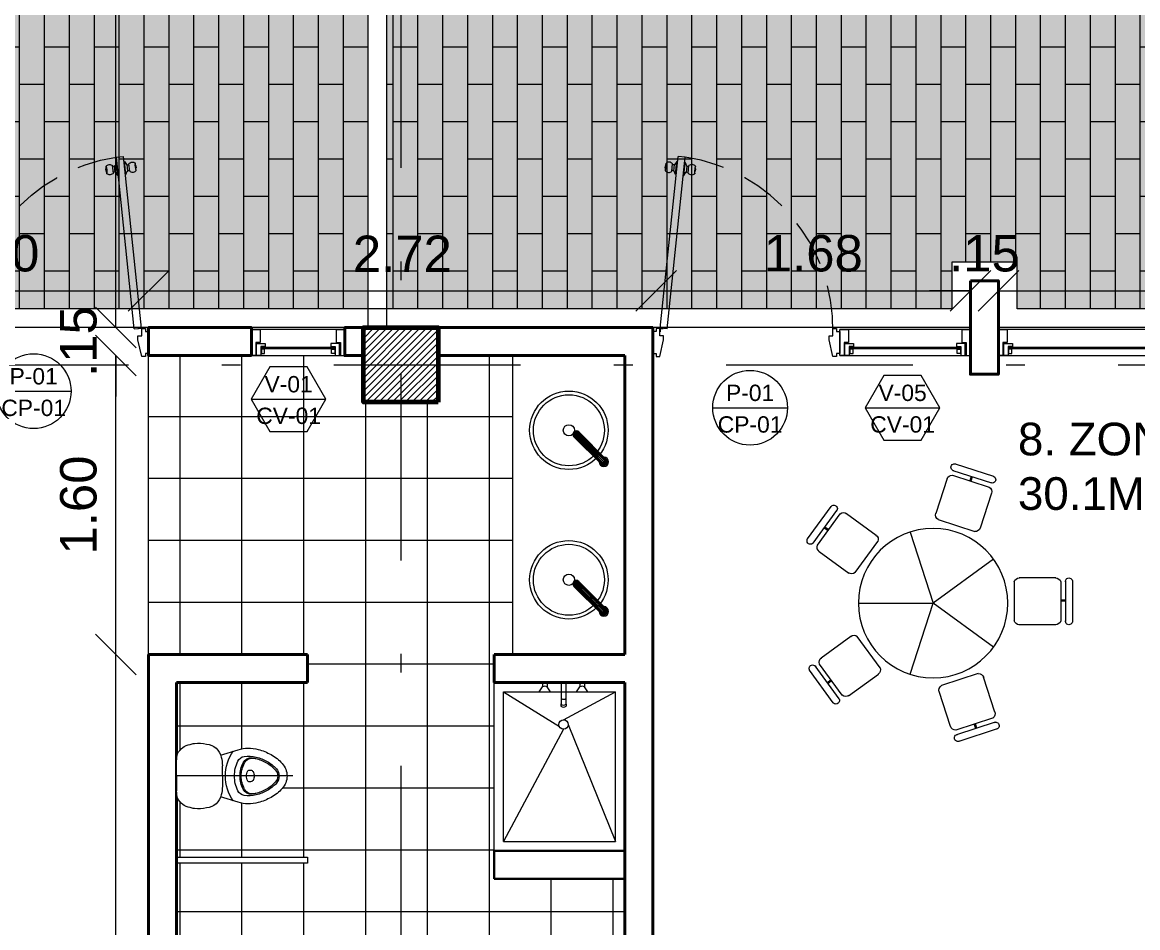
# Model space of a CAD drawing. Header units: inches. Extents: x 99003 to 99155, y 101852 to 101926.
# Drawn here: x 99029.59 to 99035.56, y 101903.29 to 101908.13 of the extents above; entities that cross this region are included whole.
import ezdxf
from ezdxf.enums import TextEntityAlignment as Align

# ---------------------------------------------------------------- set-up
doc = ezdxf.new("R2010")
doc.units = ezdxf.units.IN
doc.header["$MEASUREMENT"] = 0
doc.set_wipeout_variables(frame=1)
doc.linetypes.add('DASHDOTX2', pattern=[2, 1, -0.5, 0, -0.5])
doc.linetypes.add('HIDDEN', pattern=[0.375, 0.25, -0.125])
for name, color, linetype, lineweight in [('5- 0.18 (muebles fijos)', 3, 'Continuous', 18), ('A_ACHU-1', 253, 'Continuous', 0), ('A_CARP-MAD', 46, 'Continuous', 18), ('A_CARP-MET', 126, 'Continuous', 18), ('A_COLS', 1, 'Continuous', 60), ('A_EJES', 75, 'DASHDOTX2', 5), ('A_MUEB-FIJO', 3, 'Continuous', 15), ('A_MUEB-SILL', 54, 'Continuous', 15), ('A_MURO', 7, 'Continuous', 40), ('A_MURO-ANTE', 7, 'Continuous', 30), ('A_PISO', 250, 'Continuous', 0), ('A_PISO-ACHU', 251, 'Continuous', 0), ('A_PISO-GRAN', 250, 'Continuous', 0), ('A_PROY', 16, 'HIDDEN', 5), ('A_PUER', 134, 'Continuous', 18), ('A_TEXT', 154, 'Continuous', 0), ('A_TEXT-DIM', 54, 'Continuous', 13), ('A_TEXT-IDEN', 5, 'Continuous', 18), ('A_TEXT-NOTA', 53, 'Continuous', 20), ('A_VENT', 124, 'Continuous', 18), ('Arq_Muebles_Fijos', 252, 'Continuous', 15)]:
    doc.layers.add(name, color=color, linetype=linetype, lineweight=lineweight)
doc.styles.add('ARIAL', font='arial.ttf')
doc.styles.add('DIM', font='arial.ttf')
doc.dimstyles.new('BAN_REP_1-125', dxfattribs={"dimtxt": 0.195, "dimasz": 0.2188, "dimexe": 0.15, "dimexo": 0.03, "dimgap": 0.1, "dimtad": 1, "dimzin": 4, "dimdsep": 46, "dimtxsty": 'ARIAL', "dimblk": 'OBLIQUE', "dimcen": 0.1, "dimse1": 1, "dimse2": 1, "dimclrd": 256, "dimclre": 256, "dimclrt": 256, "dimadec": 0, "dimazin": 0, "dimtfac": 1, "dimtix": 1, "dimtofl": 0, "dimtmove": 1, "dimatfit": 3, "dimldrblk": 'OPEN90', "dimfxl": 1, "dimtolj": 1, "dimtzin": 0, "dimlwd": -1, "dimlwe": -1, "dimarcsym": 0})

# ---------------------------------------------------------------- blocks, each defined once
blk = doc.blocks.new('puerta mad 1mt')
at = {"layer": '5- 0.18 (muebles fijos)'}
blk.add_line((0.1553, 0.9898), (0.1553, 0.9898), dxfattribs=at)
at = {"layer": 'A_ACHU-1'}
for p, q in [((0.0509, 0.934), (0.0535, 0.9595)), ((0.0842, 0.9161), (0.0884, 0.9559)), ((0.1118, 0.9685), (0.101, 0.9521)), ((0.1045, 0.8989), (0.1118, 0.9685)), ((0.1148, 0.9682), (0.1118, 0.9685)), ((0.1148, 0.9682), (0.1118, 0.9685)), ((0.1483, 0.8943), (0.1556, 0.964)), ((0.1526, 0.9643), (0.1556, 0.964)), ((0.1526, 0.9643), (0.1556, 0.964)), ((0.1556, 0.964), (0.1628, 0.9456)), ((0.0483, 0.9343), (0.0494, 0.9455)), ((0.0483, 0.9343), (0.0509, 0.934)), ((0.0494, 0.9455), (0.0521, 0.9453)), ((0.0494, 0.9197), (0.0509, 0.934)), ((0.0946, 0.9197), (0.0847, 0.9208)), ((0.0978, 0.9502), (0.0879, 0.9512)), ((0.0944, 0.9176), (0.098, 0.9524)), ((0.0973, 0.9173), (0.0944, 0.9176)), ((0.1045, 0.8989), (0.0973, 0.9173)), ((0.101, 0.9521), (0.098, 0.9524)), ((0.1075, 0.8986), (0.1045, 0.8989)), ((0.1483, 0.8943), (0.1591, 0.9108)), ((0.1591, 0.9108), (0.162, 0.9105)), ((0.162, 0.9105), (0.1657, 0.9453)), ((0.1623, 0.9127), (0.1722, 0.9116)), ((0.1628, 0.9456), (0.1657, 0.9453)), ((0.1654, 0.9431), (0.1754, 0.9421)), ((0.1717, 0.907), (0.1759, 0.9468)), ((0.2065, 0.9033), (0.208, 0.9176)), ((0.208, 0.9176), (0.2107, 0.9431)), ((0.2107, 0.9173), (0.208, 0.9176)), ((0.2118, 0.9286), (0.2092, 0.9289)), ((0.2107, 0.9173), (0.2118, 0.9286)), ((0.1453, 0.8946), (0.1483, 0.8943)), ((0.0214, 0.0735), (0.0213, 0.057)), ((0.0214, 0.0735), (0.0218, 0.0785)), ((0.0215, 0.0755), (0.038, 0.0741)), ((0.0216, 0.0765), (0.0307, 0.0757)), ((0.0381, 0.0751), (0.038, 0.0741)), ((0.0213, 0.057), (0.0199, 0.057))]:
    blk.add_line(p, q, dxfattribs=at)
blk.add_circle((0.0215, 0.075), 0.00188, dxfattribs=at)
for centre, radius, start, end in [((-0.0402, 0.9492), 0.0943, 341.79754, 6.27538), ((0.0692, 0.9411), 0.0242, 37.63928, 130.43364), ((0.0685, 0.9345), 0.0242, 217.63928, 310.43364), ((0.1909, 0.9217), 0.0242, 217.63928, 310.43364), ((0.1916, 0.9284), 0.0242, 37.63928, 130.43364), ((0.3003, 0.9136), 0.0943, 161.79754, 186.27538), ((0.0215, 0.075), 0.000938, 85, 265), ((0.0215, 0.075), 0.000937, 265, 85)]:
    blk.add_arc(centre, radius, start, end, dxfattribs=at)
at = {"layer": 'A_CARP-MAD'}
for points in [[(-0.017, -0.058), (0, -0.058), (0, -0.075), (0.02, -0.075), (0.04, 0.015), (0.04, 0.035), (0.02, 0.035), (0.02, 0.075), (0, 0.075), (0, 0.058), (-0.017, 0.058)], [(0.983, -0.058), (0.966, -0.058), (0.966, -0.075), (0.946, -0.075), (0.926, 0.015), (0.926, 0.035), (0.946, 0.035), (0.946, 0.075), (0.966, 0.075), (0.966, 0.058), (0.983, 0.058)]]:
    blk.add_lwpolyline(points, close=True, dxfattribs=at)
at = {"layer": 'A_PROY'}
blk.add_arc((0.0162, 0.0728), 0.9299, 358.90252, 81.38744, dxfattribs=at)
at = {"layer": 'A_PUER'}
for p, q in [((0.0216, 0.0765), (0.1176, 0.9956)), ((0.0595, 0.0732), (0.1555, 0.9923)), ((0.1555, 0.9923), (0.1176, 0.9956)), ((0.0595, 0.0732), (0.0216, 0.0765))]:
    blk.add_line(p, q, dxfattribs=at)
blk = doc.blocks.new('*U33')
at = {"layer": 'A_MUEB-SILL'}
for p, q in [((0.1774, 0.0615), (0.0031, 0.1882)), ((-0.0631, 0.1265), (-0.1791, -0.0332)), ((0.1372, 0.0135), (-0.0302, 0.1351)), ((0.1562, 0.0306), (-0.0198, 0.1584)), ((0.0682, 0.0945), (0.0535, 0.0743)), ((0.0732, 0.0909), (0.0585, 0.0706)), ((0.1391, -0.0205), (0.0232, -0.1801)), ((-0.0097, -0.1888), (-0.1772, -0.0671))]:
    blk.add_line(p, q, dxfattribs=at)
for centre, radius, start, end in [((-0.0067, 0.172), 0.0189, 49.05832, 241.94546), ((-0.041, 0.1092), 0.0281, 67.5844, 145.99918), ((0.165, 0.0473), 0.0189, 226.05454, 58.94168), ((0.1158, -0.0048), 0.0281, 322.00082, 40.4156), ((-0.1558, -0.0489), 0.0281, 142.00082, 220.4156), ((0.001, -0.1628), 0.0281, 247.5844, 325.99918)]:
    blk.add_arc(centre, radius, start, end, dxfattribs=at)
blk = doc.blocks.new('*U34')
at = {"color": 0, "linetype": 'ByBlock', "lineweight": -2, "transparency": 16777216}
for p, rotation in [((-0.3397, 0.4848), 72.00000000000001), ((-0.566, -0.1733), 144), ((0.5598, -0.1925), 288), ((-0.0101, -0.5919), 215.9999999999999)]:
    blk.add_blockref('*U33', p, dxfattribs=dict(at, rotation=rotation))
blk.add_blockref('*U33', (0.3561, 0.4729), dxfattribs=at)
blk = doc.blocks.new('P-BAJA_APARTADO-v4$0$MESA AULA 5P')
at = {"layer": 'A_MUEB-SILL'}
for p in [(0, 0.4), (-0.3804, 0.1236), (0.3804, 0.1236), (-0.2351, -0.3236), (0.2351, -0.3236)]:
    blk.add_line(p, (0, 0), dxfattribs=at)
blk.add_circle((0, 0), 0.4, dxfattribs=at)
blk.add_blockref('*U34', (0, 0))
blk = doc.blocks.new('sanit planta niños 25 JUNIO')
at = {"layer": 'A_EJES'}
blk.add_line((0, -0.6231), (0, 0), dxfattribs=at)
at = {"layer": 'A_MUEB-FIJO'}
for p, q in [((0, 0), (-0.0794, 0)), ((0, 0), (0.0794, 0)), ((-0.1121, -0.2346), (-0.1406, -0.3294)), ((0.1407, -0.3293), (0.1122, -0.2346)), ((0, -0.2452), (-0.0547, -0.2452)), ((0, -0.2452), (0.0547, -0.2452)), ((-0.0308, -0.3869), (-0.0308, -0.3962)), ((0.0309, -0.3962), (0.0309, -0.3869))]:
    blk.add_line(p, q, dxfattribs=at)
for centre, radius, start, end in [((-0.0794, -0.1422), 0.1422, 90.00182, 106.10126), ((0.0794, -0.1422), 0.1422, 73.89874, 89.99818), ((-0.0807, -0.0871), 0.09, 115.06996, 170.1707), ((0.0807, -0.0871), 0.09, 9.8293, 64.93004), ((0.0251, -0.1189), 0.2003, 173.22012, 192.00698), ((-0.0605, -0.1048), 0.1137, 163.12305, 175.19805), ((0.0605, -0.1048), 0.1137, 4.80195, 16.87695), ((-0.025, -0.1189), 0.2003, 347.99302, 6.77988), ((-0.0823, -0.1515), 0.0891, 185.84827, 257.92215), ((0.0823, -0.1515), 0.0891, 282.07785, 354.15173), ((-0.0547, -0.0803), 0.1649, 253.7382, 269.99817), ((0.0547, -0.0803), 0.1649, 270.00183, 286.2618), ((0, -0.4948), 0.2331, 90.00415, 124.90857), ((0, -0.4948), 0.2331, 55.09962, 90.00404), ((0.0495, -0.3858), 0.1983, 163.47367, 194.86383), ((-0.0595, -0.369), 0.0458, 115.31072, 171.24284), ((-0.0474, -0.403), 0.052, 117.32786, 181.00091), ((0, -0.4948), 0.185, 90.00392, 115.31106), ((0, -0.4948), 0.1553, 90.00409, 117.32783), ((0, -0.4948), 0.149, 90.00415, 117.83792), ((0, -0.4948), 0.185, 64.69713, 90.00427), ((0, -0.4948), 0.1553, 62.68036, 90.00409), ((0, -0.4948), 0.149, 62.17027, 90.00404), ((0.0475, -0.403), 0.052, 359.00728, 62.68032), ((0.0595, -0.369), 0.0458, 8.76535, 64.69747), ((-0.0494, -0.3858), 0.1983, 345.14436, 16.53451), ((0.0495, -0.3858), 0.1561, 171.24415, 194.86369), ((-0.0461, -0.4074), 0.0502, 117.83819, 192.7538), ((-0.024, -0.3869), 0.00676, 116.97441, 180.00409), ((-0.0154, -0.3962), 0.0154, 180.18807, 237.92092), ((0, -0.4342), 0.0598, 90.00379, 116.97254), ((0, -0.3716), 0.0444, 237.92051, 270.00407), ((0, -0.4342), 0.0598, 63.03565, 90.0044), ((0, -0.3716), 0.0444, 270.00411, 302.08767), ((0.0154, -0.3962), 0.0154, 302.08727, 359.82011), ((0.0241, -0.3869), 0.00676, 0.00409, 63.03378), ((0.0462, -0.4074), 0.0502, 347.25439, 62.17), ((-0.0494, -0.3858), 0.1561, 345.14449, 8.76404), ((0.1531, -0.3583), 0.3055, 194.8653, 208.84963), ((0.1531, -0.3583), 0.2632, 194.86295, 208.84824), ((0.0491, -0.3857), 0.1479, 192.81784, 194.9232), ((0.1531, -0.3583), 0.2554, 194.86588, 208.85022), ((-0.153, -0.3583), 0.2554, 331.15796, 345.14231), ((-0.153, -0.3583), 0.2632, 331.15995, 345.14524), ((-0.0491, -0.3857), 0.1479, 345.08499, 347.19035), ((-0.153, -0.3583), 0.3055, 331.15856, 345.14289), ((0.0861, -0.3952), 0.229, 208.84819, 227.99853), ((0.0861, -0.3952), 0.1867, 208.84875, 227.99866), ((0.0861, -0.3952), 0.1789, 208.84941, 227.99922), ((0, -0.4908), 0.0581, 227.99884, 270.00408), ((0, -0.4908), 0.0503, 227.99883, 270.00407), ((0, -0.4908), 0.0503, 270.00412, 312.00936), ((0, -0.4908), 0.0581, 270.00411, 312.00935), ((-0.086, -0.3952), 0.1789, 312.00897, 331.15878), ((-0.086, -0.3952), 0.1867, 312.00953, 331.15944), ((-0.086, -0.3952), 0.229, 312.00966, 331.16), ((0, -0.4908), 0.1004, 227.99889, 270.0041), ((0, -0.4908), 0.1004, 270.00409, 312.0093)]:
    blk.add_arc(centre, radius, start, end, dxfattribs=at)
blk = doc.blocks.new('*U60')
blk.add_wipeout([(-0.3621, 0.6142), (-0.2628, 0.6128), (-0.234, 0.6035), (-0.2058, 0.5758), (-0.1928, 0.5424), (-0.1869, 0.4953), (-0.1945, 0.4374), (-0.2055, 0.4136), (-0.2288, 0.3897), (-0.2498, 0.3788), (-0.2172, 0.2679), (-0.2133, 0.2313), (-0.2152, 0.2006), (-0.2199, 0.1775), (-0.2275, 0.1531), (-0.2585, 0.0906), (-0.2729, 0.0716), (-0.2843, 0.059), (-0.2949, 0.0488), (-0.3032, 0.0421), (-0.315, 0.0347), (-0.3261, 0.0297), (-0.3621, 0.023), (-0.4049, 0.0326), (-0.4348, 0.0539), (-0.4525, 0.0729), (-0.4734, 0.1027), (-0.5016, 0.1679), (-0.5082, 0.1952), (-0.5094, 0.2531), (-0.5034, 0.2829), (-0.4908, 0.3248), (-0.4745, 0.3788), (-0.4962, 0.3902), (-0.5107, 0.4032), (-0.5285, 0.4332), (-0.5344, 0.4605), (-0.5374, 0.4935), (-0.5346, 0.5294), (-0.524, 0.5722), (-0.5171, 0.578), (-0.5035, 0.5935), (-0.4882, 0.6048), (-0.4688, 0.6115), (-0.4564, 0.6134), (-0.4441, 0.6139)]).dxf.layer = 'A_MUEB-FIJO'
blk.add_blockref('sanit planta niños 25 JUNIO', (-0.3621, 0.6142))
blk = doc.blocks.new('P-BAJA_APARTADO-v4$0$LAVAMANOS_NAL 2')
for radius in [0.21, 0.19, 0.03]:
    blk.add_circle((0, 0), radius)
blk = doc.blocks.new('*U112')
at = {"layer": 'A_CARP-MAD'}
blk.add_lwpolyline([(0.1397, -0.0466), (0.0701, -0.0466), (0.0701, -0.0232), (0, -0.0232), (0, 0), (0.1397, 0)], dxfattribs=at)
for points in [[(0, -0.0279), (0.0652, -0.0279), (0.0652, -0.0744), (0.0479, -0.0744), (0.0479, -0.0511), (0, -0.0511)], [(0, -0.0279), (0.0652, -0.0279), (0.0652, -0.0744), (0.0479, -0.0744), (0.0479, -0.0511), (0, -0.0511)], [(0.0333, -0.0713), (0.0333, -0.0538), (0.0104, -0.0538), (0.0104, -0.0713)], [(0, -2.5721), (0.0652, -2.5721), (0.0652, -2.5256), (0.0479, -2.5256), (0.0479, -2.5489), (0, -2.5489)], [(0, -2.5768), (0, -2.6), (0.1397, -2.6), (0.1397, -2.5534), (0.0701, -2.5534), (0.0701, -2.5768)], [(0.0333, -2.5287), (0.0333, -2.5462), (0.0104, -2.5462), (0.0104, -2.5287)]]:
    blk.add_lwpolyline(points, close=True, dxfattribs=at)
at = {"layer": 'A_CARP-MET'}
blk.add_line((0.1397, -0.0466), (0.1397, 0), dxfattribs=at)
blk.add_lwpolyline([(0.0333, -0.0713), (0.0333, -0.0538), (0.0104, -0.0538), (0.0104, -0.0713)], close=True, dxfattribs=at)
at = {"layer": 'A_VENT'}
for p, q in [((0, -2.6), (0, 0)), ((0.1397, 0), (0.1397, -2.6))]:
    blk.add_line(p, q, dxfattribs=at)
blk.add_lwpolyline([(0.0361, -0.0538), (0.0361, -2.5462), (0.0454, -2.5462), (0.0454, -0.0538)], close=True, dxfattribs=at)
blk = doc.blocks.new('*U108')
at = {"layer": 'A_CARP-MAD'}
blk.add_lwpolyline([(0.1397, -0.0466), (0.0701, -0.0466), (0.0701, -0.0232), (0, -0.0232), (0, 0), (0.1397, 0)], dxfattribs=at)
for points in [[(0, -0.0279), (0.0652, -0.0279), (0.0652, -0.0744), (0.0479, -0.0744), (0.0479, -0.0511), (0, -0.0511)], [(0, -0.0279), (0.0652, -0.0279), (0.0652, -0.0744), (0.0479, -0.0744), (0.0479, -0.0511), (0, -0.0511)], [(0.0333, -0.0713), (0.0333, -0.0538), (0.0104, -0.0538), (0.0104, -0.0713)], [(0, -0.6721), (0.0652, -0.6721), (0.0652, -0.6256), (0.0479, -0.6256), (0.0479, -0.6489), (0, -0.6489)], [(0, -0.6768), (0, -0.7), (0.1397, -0.7), (0.1397, -0.6534), (0.0701, -0.6534), (0.0701, -0.6768)], [(0.0333, -0.6287), (0.0333, -0.6462), (0.0104, -0.6462), (0.0104, -0.6287)]]:
    blk.add_lwpolyline(points, close=True, dxfattribs=at)
at = {"layer": 'A_CARP-MET'}
blk.add_line((0.1397, -0.0466), (0.1397, 0), dxfattribs=at)
blk.add_lwpolyline([(0.0333, -0.0713), (0.0333, -0.0538), (0.0104, -0.0538), (0.0104, -0.0713)], close=True, dxfattribs=at)
at = {"layer": 'A_VENT'}
for p, q in [((0, -0.7), (0, 0)), ((0.1397, 0), (0.1397, -0.7))]:
    blk.add_line(p, q, dxfattribs=at)
blk.add_lwpolyline([(0.0361, -0.0538), (0.0361, -0.6462), (0.0454, -0.6462), (0.0454, -0.0538)], close=True, dxfattribs=at)
blk = doc.blocks.new('_Oblique')
at = {"color": 0, "linetype": 'ByBlock', "lineweight": -2}
blk.add_line((-0.5, -0.5), (0.5, 0.5), dxfattribs=at)
blk = doc.blocks.new('*D199')
at = {"layer": 'A_TEXT-DIM', "transparency": 16777216}
blk.add_line((99028.5658, 101906.6958), (99030.2658, 101906.6958), dxfattribs=at)
at = {"layer": 'DEFPOINTS', "color": 0, "transparency": 16777216}
for p in [(99030.2658, 101906.6958), (99028.5658, 101906.4634), (99030.2658, 101906.451)]:
    blk.add_point(p, dxfattribs=at)
at = {"layer": 'A_TEXT-DIM', "transparency": 16777216, "xscale": 0.2188, "yscale": 0.2188, "zscale": 0.2188, "rotation": 180}
blk.add_blockref('_Oblique', (99028.5658, 101906.6958), dxfattribs=at)
at = {"layer": 'A_TEXT-DIM', "transparency": 16777216, "xscale": 0.2188, "yscale": 0.2188, "zscale": 0.2188}
blk.add_blockref('_Oblique', (99030.2658, 101906.6958), dxfattribs=at)
at = {"layer": 'A_TEXT-DIM', "transparency": 16777216, "insert": (99029.4158, 101906.8954), "char_height": 0.195, "attachment_point": 5, "style": 'ARIAL'}
blk.add_mtext('\\A1;1.70', dxfattribs=at)
blk = doc.blocks.new('_Open90')
at = {"color": 0, "linetype": 'ByBlock', "lineweight": -2}
for p, q in [((-0.5, 0.5), (0, 0)), ((0, 0), (-1, 0)), ((0, 0), (-0.5, -0.5))]:
    blk.add_line(p, q, dxfattribs=at)
blk = doc.blocks.new('*D200')
at = {"layer": 'A_TEXT-DIM', "transparency": 16777216}
blk.add_line((99030.2658, 101906.6958), (99032.9828, 101906.6958), dxfattribs=at)
at = {"layer": 'DEFPOINTS', "color": 0, "transparency": 16777216}
for p in [(99032.9828, 101906.6958), (99030.2658, 101906.451), (99032.9828, 101906.3527)]:
    blk.add_point(p, dxfattribs=at)
at = {"layer": 'A_TEXT-DIM', "transparency": 16777216, "xscale": 0.2188, "yscale": 0.2188, "zscale": 0.2188, "rotation": 180}
blk.add_blockref('_Oblique', (99030.2658, 101906.6958), dxfattribs=at)
at = {"layer": 'A_TEXT-DIM', "transparency": 16777216, "xscale": 0.2188, "yscale": 0.2188, "zscale": 0.2188}
blk.add_blockref('_Oblique', (99032.9828, 101906.6958), dxfattribs=at)
at = {"layer": 'A_TEXT-DIM', "transparency": 16777216, "insert": (99031.6243, 101906.8937), "char_height": 0.195, "attachment_point": 5, "style": 'ARIAL'}
blk.add_mtext('\\A1;2.72', dxfattribs=at)
blk = doc.blocks.new('*D201')
at = {"layer": 'A_TEXT-DIM', "transparency": 16777216}
blk.add_line((99032.9828, 101906.6958), (99034.6658, 101906.6958), dxfattribs=at)
at = {"layer": 'DEFPOINTS', "color": 0, "transparency": 16777216}
for p in [(99034.6658, 101906.6958), (99034.6658, 101906.4192), (99032.9828, 101906.3527)]:
    blk.add_point(p, dxfattribs=at)
at = {"layer": 'A_TEXT-DIM', "transparency": 16777216, "xscale": 0.2188, "yscale": 0.2188, "zscale": 0.2188, "rotation": 180}
blk.add_blockref('_Oblique', (99032.9828, 101906.6958), dxfattribs=at)
at = {"layer": 'A_TEXT-DIM', "transparency": 16777216, "xscale": 0.2188, "yscale": 0.2188, "zscale": 0.2188}
blk.add_blockref('_Oblique', (99034.6658, 101906.6958), dxfattribs=at)
at = {"layer": 'A_TEXT-DIM', "transparency": 16777216, "insert": (99033.8243, 101906.8954), "char_height": 0.195, "attachment_point": 5, "style": 'ARIAL'}
blk.add_mtext('\\A1;1.68', dxfattribs=at)
blk = doc.blocks.new('*D202')
at = {"layer": 'A_TEXT-DIM', "transparency": 16777216}
for p, q in [((99034.6658, 101906.6958), (99034.447, 101906.6958)), ((99034.8158, 101906.6958), (99035.0346, 101906.6958))]:
    blk.add_line(p, q, dxfattribs=at)
at = {"layer": 'DEFPOINTS', "color": 0, "transparency": 16777216}
for p in [(99034.8158, 101906.6958), (99034.6658, 101906.4192), (99034.8158, 101906.437)]:
    blk.add_point(p, dxfattribs=at)
at = {"layer": 'A_TEXT-DIM', "transparency": 16777216, "xscale": 0.2188, "yscale": 0.2188, "zscale": 0.2188}
blk.add_blockref('_Oblique', (99034.6658, 101906.6958), dxfattribs=at)
at = {"layer": 'A_TEXT-DIM', "transparency": 16777216, "xscale": 0.2188, "yscale": 0.2188, "zscale": 0.2188, "rotation": 180}
blk.add_blockref('_Oblique', (99034.8158, 101906.6958), dxfattribs=at)
at = {"layer": 'A_TEXT-DIM', "transparency": 16777216, "insert": (99034.7408, 101906.8954), "char_height": 0.195, "attachment_point": 5, "style": 'ARIAL'}
blk.add_mtext('\\A1;.15', dxfattribs=at)
blk = doc.blocks.new('*D203')
at = {"layer": 'A_TEXT-DIM', "transparency": 16777216}
blk.add_line((99034.8158, 101906.6958), (99037.4158, 101906.6958), dxfattribs=at)
at = {"layer": 'DEFPOINTS', "color": 0, "transparency": 16777216}
for p in [(99037.4158, 101906.6958), (99037.4158, 101906.4994), (99034.8158, 101906.437)]:
    blk.add_point(p, dxfattribs=at)
at = {"layer": 'A_TEXT-DIM', "transparency": 16777216, "xscale": 0.2188, "yscale": 0.2188, "zscale": 0.2188, "rotation": 180}
blk.add_blockref('_Oblique', (99034.8158, 101906.6958), dxfattribs=at)
at = {"layer": 'A_TEXT-DIM', "transparency": 16777216, "xscale": 0.2188, "yscale": 0.2188, "zscale": 0.2188}
blk.add_blockref('_Oblique', (99037.4158, 101906.6958), dxfattribs=at)
at = {"layer": 'A_TEXT-DIM', "transparency": 16777216, "insert": (99036.1158, 101906.8954), "char_height": 0.195, "attachment_point": 5, "style": 'ARIAL'}
blk.add_mtext('\\A1;2.60', dxfattribs=at)
blk = doc.blocks.new('*D298')
at = {"layer": 'A_TEXT-DIM', "transparency": 16777216}
blk.add_line((99030.0904, 101899.9494), (99030.0904, 101904.7494), dxfattribs=at)
at = {"layer": 'DEFPOINTS', "color": 0, "transparency": 16777216}
for p in [(99030.0904, 101904.7494), (99030.5546, 101904.7494), (99030.3273, 101899.9494)]:
    blk.add_point(p, dxfattribs=at)
at = {"layer": 'A_TEXT-DIM', "transparency": 16777216, "xscale": 0.2188, "yscale": 0.2188, "zscale": 0.2188}
for p, rotation in [((99030.0904, 101904.7494), 90), ((99030.0904, 101899.9494), 270)]:
    blk.add_blockref('_Oblique', p, dxfattribs=dict(at, rotation=rotation))
at = {"layer": 'A_TEXT-DIM', "transparency": 16777216, "insert": (99029.8908, 101902.3494), "char_height": 0.195, "attachment_point": 5, "rotation": 90, "style": 'ARIAL'}
blk.add_mtext('\\A1;4.80', dxfattribs=at)
blk = doc.blocks.new('*D299')
at = {"layer": 'A_TEXT-DIM', "transparency": 16777216}
blk.add_line((99030.0904, 101904.7494), (99030.0904, 101906.3494), dxfattribs=at)
at = {"layer": 'DEFPOINTS', "color": 0, "transparency": 16777216}
for p in [(99030.0904, 101906.3494), (99030.5935, 101906.3494), (99030.5546, 101904.7494)]:
    blk.add_point(p, dxfattribs=at)
at = {"layer": 'A_TEXT-DIM', "transparency": 16777216, "xscale": 0.2188, "yscale": 0.2188, "zscale": 0.2188}
for p, rotation in [((99030.0904, 101906.3494), 90), ((99030.0904, 101904.7494), 270)]:
    blk.add_blockref('_Oblique', p, dxfattribs=dict(at, rotation=rotation))
at = {"layer": 'A_TEXT-DIM', "transparency": 16777216, "insert": (99029.8908, 101905.5494), "char_height": 0.195, "attachment_point": 5, "rotation": 90, "style": 'ARIAL'}
blk.add_mtext('\\A1;1.60', dxfattribs=at)
blk = doc.blocks.new('*D300')
at = {"layer": 'A_TEXT-DIM', "transparency": 16777216}
for p, q in [((99030.0904, 101906.4994), (99030.0904, 101906.7182)), ((99030.0904, 101906.3494), (99030.0904, 101906.1306))]:
    blk.add_line(p, q, dxfattribs=at)
at = {"layer": 'DEFPOINTS', "color": 0, "transparency": 16777216}
for p in [(99030.0904, 101906.4994), (99030.5935, 101906.4994), (99030.5935, 101906.3494)]:
    blk.add_point(p, dxfattribs=at)
at = {"layer": 'A_TEXT-DIM', "transparency": 16777216, "xscale": 0.2188, "yscale": 0.2188, "zscale": 0.2188}
for p, rotation in [((99030.0904, 101906.4994), 270), ((99030.0904, 101906.3494), 90)]:
    blk.add_blockref('_Oblique', p, dxfattribs=dict(at, rotation=rotation))
at = {"layer": 'A_TEXT-DIM', "transparency": 16777216, "insert": (99029.8908, 101906.4244), "char_height": 0.195, "attachment_point": 5, "rotation": 90, "style": 'ARIAL'}
blk.add_mtext('\\A1;.15', dxfattribs=at)
blk = doc.blocks.new('*D301')
at = {"layer": 'A_TEXT-DIM', "transparency": 16777216}
blk.add_line((99030.0904, 101906.4994), (99030.0904, 101910.7494), dxfattribs=at)
at = {"layer": 'DEFPOINTS', "color": 0, "transparency": 16777216}
for p in [(99030.0904, 101910.7494), (99030.8113, 101910.7494), (99030.5935, 101906.4994)]:
    blk.add_point(p, dxfattribs=at)
at = {"layer": 'A_TEXT-DIM', "transparency": 16777216, "xscale": 0.2188, "yscale": 0.2188, "zscale": 0.2188}
for p, rotation in [((99030.0904, 101910.7494), 90), ((99030.0904, 101906.4994), 270)]:
    blk.add_blockref('_Oblique', p, dxfattribs=dict(at, rotation=rotation))
at = {"layer": 'A_TEXT-DIM', "transparency": 16777216, "insert": (99029.8908, 101908.6244), "char_height": 0.195, "attachment_point": 5, "rotation": 90, "style": 'ARIAL'}
blk.add_mtext('\\A1;4.25', dxfattribs=at)
blk = doc.blocks.new('griferia')
at = {"layer": 'Arq_Muebles_Fijos', "linetype": 'Continuous'}
for points in [[(-0.2262, 0), (-0.1055, 0)], [(-0.2251, 0.0064), (-0.1058, 0.0064)], [(-0.2225, 0.0113), (-0.1065, 0.0113)], [(-0.2195, 0.0144), (-0.1071, 0.0144)], [(-0.2158, 0.0168), (-0.1077, 0.0168)], [(0, 0.0188), (-0.2074, 0.0188)], [(-0.2074, -0.0188), (0, -0.0188), (0, 0.0188)], [(-0.0947, 0.0168), (0, 0.0168)], [(-0.0941, 0.0144), (0, 0.0144)], [(-0.0934, 0.0113), (0, 0.0113)], [(-0.0928, 0.0064), (0, 0.0064)], [(-0.0925, 0), (0, 0)], [(0.0144, -0.012), (0.0144, 0.012)], [(0.0158, -0.0102), (0.0158, 0.0102)], [(0.0172, -0.0077), (0.0172, 0.0077)], [(0.0184, -0.0036), (0.0184, 0.0036)], [(-0.2251, -0.0064), (-0.1058, -0.0064)], [(-0.2225, -0.0113), (-0.1065, -0.0113)], [(-0.2195, -0.0144), (-0.1071, -0.0144)], [(-0.2158, -0.0168), (-0.1077, -0.0168)], [(-0.0947, -0.0168), (0, -0.0168)], [(-0.0941, -0.0144), (0, -0.0144)], [(-0.0934, -0.0113), (0, -0.0113)], [(-0.0928, -0.0064), (0, -0.0064)]]:
    blk.add_lwpolyline(points, dxfattribs=at)
for centre, radius, start, end in [((-0.2074, 0), 0.0188, 90, 270), ((-0.2041, 0), 0.0191, 100.05302, 259.94698), ((-0.1992, 0), 0.0197, 107.56265, 252.43735), ((-0.1939, 0), 0.0206, 114.27809, 245.72191), ((-0.1891, 0), 0.0217, 119.98244, 240.01756), ((-0.1838, 0), 0.0231, 125.48648, 234.51352), ((-0.1763, 0), 0.0261, 134.01235, 225.98765), ((-0.1704, 0), 0.0649, 343.1568, 16.8432), ((-0.1676, 0), 0.0649, 343.1568, 16.8432), ((-0.1648, 0), 0.0649, 343.1568, 16.8432), ((-0.1624, 0), 0.0649, 343.1568, 16.8432), ((-0.1596, 0), 0.0649, 343.1568, 16.8432), ((-0.1573, 0), 0.0649, 343.1568, 16.8432), ((0, 0), 0.0255, 227.45266, 132.54734), ((0, 0), 0.0188, 270, 90), ((-0.0657, 0), 0.0684, 344.04274, 15.95726), ((-0.0581, 0), 0.0635, 342.97607, 17.02393), ((-0.0615, 0), 0.0693, 344.94198, 15.05802), ((-0.0431, 0), 0.0537, 341.42476, 18.57524), ((-0.0414, 0), 0.0543, 343.37048, 16.62952), ((-0.0458, 0), 0.0603, 346.8545, 13.1455)]:
    blk.add_arc(centre, radius, start, end, dxfattribs=at)
blk = doc.blocks.new('A$C578C46C9')
at = {"layer": 'Arq_Muebles_Fijos'}
blk.add_blockref('griferia', (-0.0255, 0), dxfattribs=at)
blk = doc.blocks.new('A$C699A6575')
at = {"layer": 'A_PISO-ACHU'}
for p, q in [((-0.024, 0), (-0.024, -0.005)), ((-0.024, 0), (-0.024, -0.005)), ((0.024, 0), (0.024, -0.005)), ((0.024, 0), (0.024, -0.005)), ((-0.13, -0.05), (-0.112, -0.0225)), ((-0.13, -0.05), (-0.07, -0.05)), ((-0.124, 0), (-0.124, -0.005)), ((-0.124, 0), (-0.124, -0.005)), ((-0.076, -0.005), (-0.124, -0.005)), ((-0.112, -0.005), (-0.112, -0.0225)), ((-0.112, -0.005), (-0.112, -0.0225)), ((-0.088, -0.005), (-0.088, -0.0225)), ((-0.088, -0.005), (-0.088, -0.0225)), ((-0.07, -0.05), (-0.088, -0.0225)), ((-0.076, 0), (-0.076, -0.005)), ((-0.076, 0), (-0.076, -0.005)), ((0.024, -0.005), (-0.024, -0.005)), ((-0.012, -0.005), (-0.012, -0.0851)), ((-0.012, -0.005), (-0.012, -0.0851)), ((0.012, -0.005), (0.012, -0.0851)), ((0.012, -0.005), (0.012, -0.0851)), ((0.07, -0.05), (0.088, -0.0225)), ((0.07, -0.05), (0.13, -0.05)), ((0.076, 0), (0.076, -0.005)), ((0.076, 0), (0.076, -0.005)), ((0.124, -0.005), (0.076, -0.005)), ((0.088, -0.005), (0.088, -0.0225)), ((0.088, -0.005), (0.088, -0.0225)), ((0.112, -0.005), (0.112, -0.0225)), ((0.112, -0.005), (0.112, -0.0225)), ((0.13, -0.05), (0.112, -0.0225)), ((0.124, 0), (0.124, -0.005)), ((0.124, 0), (0.124, -0.005)), ((-0.014, -0.1149), (-0.014, -0.1259)), ((-0.014, -0.1149), (-0.014, -0.1259)), ((-0.012, -0.0851), (-0.012, -0.1161)), ((-0.012, -0.0851), (-0.012, -0.1161)), ((0.012, -0.0851), (0.012, -0.1161)), ((0.012, -0.0851), (0.012, -0.1161)), ((0.014, -0.1149), (0.014, -0.1259)), ((0.014, -0.1149), (0.014, -0.1259))]:
    blk.add_line(p, q, dxfattribs=at)
for centre, radius, start, end in [((-0.1, -0.05), 0.03, 66.42182, 113.57818), ((0.1, -0.05), 0.03, 66.42182, 113.57818), ((0, -0.129), 0.0199, 127.12274, 134.75785), ((0, -0.129), 0.0199, 127.12274, 134.75785), ((0, -0.1008), 0.0199, 225.24215, 314.75785), ((0, -0.1008), 0.0199, 225.24215, 314.75785), ((0, -0.1294), 0.0199, 127.12274, 132.99521), ((0, -0.1294), 0.0199, 127.12274, 132.99521), ((0, -0.1003), 0.0199, 227.00479, 312.99521), ((0, -0.1003), 0.0199, 227.00479, 312.99521), ((0, -0.0692), 0.0199, 232.87726, 307.12274), ((0, -0.0692), 0.0199, 232.87726, 307.12274), ((0, -0.129), 0.0199, 45.24215, 52.87726), ((0, -0.129), 0.0199, 45.24215, 52.87726), ((0, -0.1294), 0.0199, 47.00479, 52.87726), ((0, -0.1294), 0.0199, 47.00479, 52.87726), ((0, -0.1118), 0.0199, 225.24215, 314.75785), ((0, -0.1118), 0.0199, 225.24215, 314.75785)]:
    blk.add_arc(centre, radius, start, end, dxfattribs=at)
blk = doc.blocks.new('*U766')
at = {"layer": 'A_CARP-MAD'}
blk.add_lwpolyline([(0.1397, -0.0466), (0.0701, -0.0466), (0.0701, -0.0232), (0, -0.0232), (0, 0), (0.1397, 0)], dxfattribs=at)
for points in [[(0, -0.0279), (0.0652, -0.0279), (0.0652, -0.0744), (0.0479, -0.0744), (0.0479, -0.0511), (0, -0.0511)], [(0, -0.0279), (0.0652, -0.0279), (0.0652, -0.0744), (0.0479, -0.0744), (0.0479, -0.0511), (0, -0.0511)], [(0.0333, -0.0713), (0.0333, -0.0538), (0.0104, -0.0538), (0.0104, -0.0713)], [(0, -0.4721), (0.0652, -0.4721), (0.0652, -0.4256), (0.0479, -0.4256), (0.0479, -0.4489), (0, -0.4489)], [(0, -0.4768), (0, -0.5), (0.1397, -0.5), (0.1397, -0.4534), (0.0701, -0.4534), (0.0701, -0.4768)], [(0.0333, -0.4287), (0.0333, -0.4462), (0.0104, -0.4462), (0.0104, -0.4287)]]:
    blk.add_lwpolyline(points, close=True, dxfattribs=at)
at = {"layer": 'A_CARP-MET'}
blk.add_line((0.1397, -0.0466), (0.1397, 0), dxfattribs=at)
blk.add_lwpolyline([(0.0333, -0.0713), (0.0333, -0.0538), (0.0104, -0.0538), (0.0104, -0.0713)], close=True, dxfattribs=at)
at = {"layer": 'A_VENT'}
for p, q in [((0, -0.5), (0, 0)), ((0.1397, 0), (0.1397, -0.5))]:
    blk.add_line(p, q, dxfattribs=at)
blk.add_lwpolyline([(0.0361, -0.0538), (0.0361, -0.4462), (0.0454, -0.4462), (0.0454, -0.0538)], close=True, dxfattribs=at)
blk = doc.blocks.new('A$C3FA72514')
at = {"layer": 'A_MURO'}
blk.add_lwpolyline([(-1, 0.25), (-1, 0.4), (-1.55, 0.4), (-1.55, 0.25)], close=True, dxfattribs=at)
blk.add_lwpolyline([(-0.4, 0.25), (-0.5, 0.25), (-0.5, 0.4), (-0.4, 0.4)], dxfattribs=at)
at = {"layer": 'A_VENT', "extrusion": (5.26325e-13, -1.0526e-13, -1), "zscale": -1, "rotation": 90.00000914769235}
blk.add_blockref('*U766', (0.5, 0.25), dxfattribs=at)
blk = doc.blocks.new('DETALLE DE PUERTAS')
at = {"layer": 'A_TEXT-IDEN'}
blk.add_line((-0.2, 0), (0.2, 0), dxfattribs=at)
blk.add_circle((0, 0), 0.2, dxfattribs=at)
at = {"layer": 'A_TEXT-NOTA', "linetype": 'Continuous', "style": 'ARIAL'}
for tag, p in [('#_PUERTA', (0, 0.0361)), ('DETALLE#', (0, -0.1331))]:
    blk.add_attdef(tag, text='', height=0.0875, dxfattribs=at).set_placement(p, align=Align.CENTER)
blk = doc.blocks.new('DETALLE DE VENTANA')
at = {"layer": 'A_TEXT-IDEN'}
blk.add_line((-0.2, 0), (0.2, 0), dxfattribs=at)
blk.add_line((-0.2, 0), (0.2, 0), dxfattribs=at)
blk.add_lwpolyline([(-0.1, 0.1732), (-0.2, 0), (-0.1, -0.1732), (0.1, -0.1732), (0.2, 0), (0.1, 0.1732)], close=True, dxfattribs=at)
at = {"layer": 'A_TEXT-NOTA', "linetype": 'Continuous', "style": 'ARIAL'}
for tag, p in [('#_VENTANA', (0, 0.0361)), ('DETALLE#', (0, -0.1331))]:
    blk.add_attdef(tag, text='', height=0.0875, dxfattribs=at).set_placement(p, align=Align.CENTER)

msp = doc.modelspace()

# ---------------------------------------------------------------- hatches: boundary and pattern name
at = {"layer": 'A_PISO-ACHU'}
h = msp.add_hatch(dxfattribs=at)
h.set_pattern_fill('ANSI31', color=256, scale=0.2)
h.set_pattern_definition([(45, (0, -2e-07), (-0.0176776695297, 0.0176776695297), [])])
h.paths.add_polyline_path([(99037.8158, 101898.7494), (99037.4158, 101898.7494), (99037.4158, 101899.1494), (99037.8158, 101899.1494)])
h.paths.add_polyline_path([(99037.8158, 101906.0994), (99037.4158, 101906.0994), (99037.4158, 101906.4994), (99037.8158, 101906.4994)])
h.paths.add_polyline_path([(99031.8158, 101906.0994), (99031.4158, 101906.0994), (99031.4158, 101906.4994), (99031.8158, 101906.4994)])
h = msp.add_hatch(dxfattribs=at)
h.set_pattern_fill('NET', color=256, scale=2.65)
h.set_pattern_definition([(0, (0.59647, -22.5826), (0, 0.33125), []), (90, (0.59647, -22.5826), (-0.33125, 2e-17), [])])
h.paths.add_polyline_path([(99031.8158, 101906.3494), (99031.8158, 101906.0994), (99031.4158, 101906.0994), (99031.4158, 101906.3494), (99030.2658, 101906.3494), (99030.2658, 101904.7494), (99031.1158, 101904.7494), (99031.1158, 101904.5994), (99030.4158, 101904.5994), (99030.4158, 101903.6654), (99031.1158, 101903.6654), (99031.1158, 101903.6334), (99030.4158, 101903.6334), (99030.4158, 101902.6654), (99031.1144, 101902.6654), (99031.1144, 101902.6334), (99030.4158, 101902.6334), (99030.4158, 101901.6994), (99031.1158, 101901.6994), (99031.1158, 101901.5494), (99031.0158, 101901.5494), (99031.0158, 101899.9494), (99032.9658, 101899.9494), (99032.9658, 101901.5494), (99032.1158, 101901.5494), (99032.1158, 101901.6994), (99032.8158, 101901.6994), (99032.8158, 101902.6334), (99032.1171, 101902.6334), (99032.1171, 101902.6654), (99032.8158, 101902.6654), (99032.8158, 101903.5494), (99032.1158, 101903.5494), (99032.1158, 101903.6994), (99032.1158, 101904.5994), (99032.1158, 101904.7494), (99032.2158, 101904.7494), (99032.2158, 101906.3494)])
at = {"layer": 'A_PISO-GRAN'}
h = msp.add_hatch(dxfattribs=at)
h.set_pattern_fill('AR-BRSTD', color=256, scale=0.05, angle=90)
h.set_pattern_definition([(90, (-108.14893, -2e-07), (-0.13335, 8e-18), []), (180, (-108.14893, -2e-07), (-0.13335, -0.2), [0.13335, -0.13335])])
h.paths.add_polyline_path([(99031.4408, 101909.5994), (99030.9906, 101909.5994), (99030.9906, 101910.6494), (99028.3408, 101910.6494), (99028.3408, 101909.603), (99025.5168, 101909.5994), (99025.5168, 101906.5994), (99028.3168, 101906.5994), (99028.3168, 101906.8494), (99028.6668, 101906.8494), (99028.6668, 101906.5994), (99031.4418, 101906.5994)])
h = msp.add_hatch(dxfattribs=at)
h.set_pattern_fill('DOTS', color=33, scale=0.5, angle=90)
h.set_pattern_definition([(90, (-108.148932, -2e-07), (-0.03125, 0.015625), [0, -0.03125])])
h.paths.add_polyline_path([(99031.4408, 101909.5994), (99030.9906, 101909.5994), (99030.9906, 101910.6494), (99028.3408, 101910.6494), (99028.3408, 101909.5994), (99025.5168, 101909.5994), (99025.5168, 101906.5994), (99028.3168, 101906.5994), (99028.3168, 101906.8494), (99028.6668, 101906.8494), (99028.6668, 101906.5994), (99031.4418, 101906.5994)])
h = msp.add_hatch(dxfattribs=at)
h.set_pattern_fill('AR-BRSTD', color=256, scale=0.05, angle=90)
h.set_pattern_definition([(90, (-108.14993, -2e-07), (-0.13335, 8e-18), []), (180, (-108.14993, -2e-07), (-0.13335, -0.2), [0.13335, -0.13335])])
h.paths.add_polyline_path([(99037.5407, 101909.5994), (99037.2908, 101909.5994), (99037.2908, 101910.6597), (99035.7907, 101910.6597), (99035.7906, 101909.5994), (99031.5408, 101909.5994), (99031.5408, 101906.5994), (99034.5658, 101906.5994), (99034.5658, 101906.8494), (99034.9158, 101906.8494), (99034.9158, 101906.5994), (99037.5407, 101906.5994), (99037.5407, 101908.0494), (99037.5407, 101908.0494), (99037.5407, 101906.5994), (99037.5407, 101906.4994), (99037.6407, 101906.4994), (99037.6407, 101908.0494), (99037.5407, 101908.0494), (99037.5407, 101906.5994), (99037.5407, 101906.5994), (99037.5407, 101908.0494)])
h = msp.add_hatch(dxfattribs=at)
h.set_pattern_fill('DOTS', color=33, scale=0.5, angle=90)
h.set_pattern_definition([(90, (-108.149932, -2e-07), (-0.03125, 0.015625), [0, -0.03125])])
h.paths.add_polyline_path([(99037.5407, 101909.5994), (99037.2908, 101909.5994), (99037.2908, 101910.6597), (99035.7907, 101910.6597), (99035.7906, 101909.5994), (99031.5408, 101909.5994), (99031.5408, 101906.5994), (99034.5658, 101906.5994), (99034.5658, 101906.8494), (99034.9158, 101906.8494), (99034.9158, 101906.5994), (99037.5407, 101906.5994), (99037.5407, 101908.0494), (99037.5407, 101908.0494), (99037.5407, 101906.5994), (99037.5407, 101906.4994), (99037.6407, 101906.4994), (99037.6407, 101908.0494), (99037.5407, 101908.0494), (99037.5407, 101906.5994), (99037.5407, 101906.5994), (99037.5407, 101908.0494)])

# ---------------------------------------------------------------- linework, layer by layer
at = {"layer": 'A_CARP-MET'}
msp.add_lwpolyline([(99031.1158, 101903.6334), (99030.4158, 101903.6334), (99030.4158, 101903.6654), (99031.1158, 101903.6654)], close=True, dxfattribs=at)
at = {"layer": 'A_COLS'}
msp.add_lwpolyline([(99031.8158, 101906.0994), (99031.4158, 101906.0994), (99031.4158, 101906.4994), (99031.8158, 101906.4994)], close=True, dxfattribs=at)
at = {"layer": 'A_EJES'}
for p, q in [((99031.6158, 101908.3532), (99031.6158, 101897.9883)), ((99006.0573, 101906.2994), (99039.0626, 101906.2994))]:
    msp.add_line(p, q, dxfattribs=at)
at = {"layer": 'A_MUEB-FIJO'}
msp.add_line((99032.2158, 101904.7494), (99032.2158, 101906.3494), dxfattribs=at)
at = {"layer": 'A_MURO'}
for p, q in [((99030.2658, 101906.3494), (99030.2658, 101906.4994)), ((99032.9658, 101906.4994), (99031.8158, 101906.4994)), ((99032.9658, 101901.5494), (99032.9658, 101906.4994)), ((99032.8158, 101906.3494), (99031.8158, 101906.3494)), ((99032.8158, 101904.7494), (99032.8158, 101906.3494)), ((99031.1158, 101904.7494), (99030.2658, 101904.7494)), ((99030.2658, 101899.7994), (99030.2658, 101904.7494)), ((99031.1158, 101904.5994), (99031.1158, 101904.7494)), ((99032.8158, 101904.7494), (99032.1158, 101904.7494)), ((99032.1158, 101904.5994), (99032.1158, 101904.7494)), ((99030.4158, 101901.6994), (99030.4158, 101904.5994)), ((99031.1158, 101904.5994), (99030.4158, 101904.5994)), ((99032.8158, 101904.5994), (99032.1158, 101904.5994)), ((99032.8158, 101901.6994), (99032.8158, 101904.5994))]:
    msp.add_line(p, q, dxfattribs=at)
msp.add_lwpolyline([(99034.6658, 101906.7494), (99034.8158, 101906.7494), (99034.8158, 101906.2494), (99034.6658, 101906.2494)], close=True, dxfattribs=at)
at = {"layer": 'A_MURO-ANTE'}
for p, q in [((99032.8158, 101903.6994), (99032.1158, 101903.6994)), ((99032.1158, 101903.6994), (99032.1158, 101903.5494)), ((99032.1158, 101903.5494), (99032.8158, 101903.5494))]:
    msp.add_line(p, q, dxfattribs=at)
at = {"layer": 'A_PISO'}
for p, q in [((99032.1158, 101903.6994), (99032.1158, 101904.5994)), ((99032.1658, 101903.7494), (99032.1658, 101904.5494)), ((99032.1658, 101904.5494), (99032.7658, 101904.5494)), ((99032.1658, 101904.5494), (99032.4647, 101904.3638)), ((99032.4873, 101904.3996), (99032.7658, 101904.5494)), ((99032.7658, 101903.7494), (99032.7658, 101904.5494)), ((99032.5123, 101904.3746), (99032.7658, 101903.7494)), ((99032.4873, 101904.3496), (99032.1658, 101903.7494)), ((99032.1658, 101903.7494), (99032.7658, 101903.7494))]:
    msp.add_line(p, q, dxfattribs=at)
msp.add_circle((99032.4873, 101904.3746), 0.025, dxfattribs=at)
at = {"layer": 'A_PISO-ACHU'}
msp.add_line((99030.2658, 101904.7494), (99030.2658, 101906.3494), dxfattribs=at)
at = {"layer": 'A_PISO-GRAN', "ltscale": 0.333}
for points in [[(99031.4408, 101906.4994), (99031.4408, 101909.5994), (99031.4313, 101909.5994)], [(99031.5408, 101906.4994), (99031.5408, 101909.5994)], [(99028.6658, 101899.7094), (99031.4408, 101899.6998), (99031.4408, 101898.6494), (99032.2407, 101898.6494), (99032.2407, 101899.6994), (99034.5658, 101899.6994), (99034.5658, 101898.6494), (99042.7923, 101898.6494), (99042.7923, 101907.2994), (99037.9158, 101907.2994), (99037.9158, 101908.0494), (99037.5407, 101908.0494), (99037.5407, 101906.5994), (99034.9158, 101906.5994), (99034.9158, 101906.8494), (99034.5658, 101906.8494), (99034.5658, 101906.5994), (99028.6658, 101906.5994)], [(99028.5658, 101899.8098), (99031.5408, 101899.7994), (99031.5408, 101898.7494), (99032.1407, 101898.7494), (99032.1407, 101899.7994), (99034.6658, 101899.7994), (99034.6658, 101898.7494), (99042.6923, 101898.7494), (99042.6923, 101907.1994), (99037.8158, 101907.1994), (99037.8158, 101907.9494), (99037.6658, 101907.9494), (99037.6658, 101906.4994), (99034.8158, 101906.4994), (99034.8158, 101906.7494), (99034.6658, 101906.7494), (99034.6658, 101906.4994), (99028.5658, 101906.4994)]]:
    msp.add_lwpolyline(points, dxfattribs=at)

# ---------------------------------------------------------------- block references
at = {"color": 1}
for name, p, values in [('DETALLE DE PUERTAS', (99029.6504, 101906.1588), {'#_PUERTA': 'P-01', 'DETALLE#': 'CP-01'}), ('DETALLE DE VENTANA', (99031.0154, 101906.1162), {'DETALLE#': 'CV-01', '#_VENTANA': 'V-01'}), ('DETALLE DE PUERTAS', (99033.4861, 101906.07), {'#_PUERTA': 'P-01', 'DETALLE#': 'CP-01'}), ('DETALLE DE VENTANA', (99034.3025, 101906.07), {'DETALLE#': 'CV-01', '#_VENTANA': 'V-05'})]:
    msp.add_blockref(name, p, dxfattribs=at).add_auto_attribs(values)
msp.add_blockref('A$C699A6575', (99032.4873, 101904.5994))
at = {"layer": 'A_MUEB-FIJO', "extrusion": (0, 0, -1), "xscale": -1, "zscale": -1, "rotation": 122.5490464451026}
for p in [(-99032.5158, 101905.9494), (-99032.5158, 101905.1494)]:
    msp.add_blockref('P-BAJA_APARTADO-v4$0$LAVAMANOS_NAL 2', p, dxfattribs=at)
at = {"layer": 'A_MUEB-SILL', "xscale": -1, "rotation": 90.0000000063526}
msp.add_blockref('P-BAJA_APARTADO-v4$0$MESA AULA 5P', (99034.4658, 101905.0244), dxfattribs=at)
at = {"layer": 'A_PUER', "xscale": -1}
msp.add_blockref('puerta mad 1mt', (99030.2488, 101906.4192), dxfattribs=at)
at = {"layer": 'A_PUER', "extrusion": (0, 0, -1), "xscale": -1, "zscale": -1}
msp.add_blockref('puerta mad 1mt', (-99032.9828, 101906.4192), dxfattribs=at)
at = {"layer": 'A_VENT', "xscale": -1, "rotation": 270}
for name, p in [('*U108', (99034.6658, 101906.3494)), ('*U112', (99037.4158, 101906.3494))]:
    msp.add_blockref(name, p, dxfattribs=at)
at = {"layer": 'Arq_Muebles_Fijos', "rotation": 314.9999999999999}
for p in [(99032.721, 101905.7626), (99032.721, 101904.9626)]:
    msp.add_blockref('A$C578C46C9', p, dxfattribs=at)

# ---------------------------------------------------------------- texts
at = {"layer": 'A_TEXT', "insert": (99034.92, 101905.9901), "char_height": 0.175, "width": 4.321671, "attachment_point": 1, "style": 'DIM'}
msp.add_mtext('8. ZONA PEDAGOGICA\\P30.1M2', dxfattribs=at)

# ---------------------------------------------------------------- dimensions: what is measured, and where the dimension line sits
at = {"layer": 'A_TEXT-DIM'}
for base, p1, p2, picture, middle in [((99030.0904, 101910.7494), (99030.5935, 101906.4994), (99030.8113, 101910.7494), '*D301', (99029.8908, 101908.6244)), ((99030.0904, 101906.4994), (99030.5935, 101906.3494), (99030.5935, 101906.4994), '*D300', (99029.8908, 101906.4244)), ((99030.0904, 101906.3494), (99030.5546, 101904.7494), (99030.5935, 101906.3494), '*D299', (99029.8908, 101905.5494))]:
    dim = msp.add_linear_dim(base=base, p1=p1, p2=p2, angle=90, dimstyle='BAN_REP_1-125', dxfattribs=at)
    dim.commit()
    dim.dimension.update_dxf_attribs({"geometry": picture, "text_midpoint": middle})
for base, p1, p2, picture, middle in [((99030.2658, 101906.6958), (99028.5658, 101906.4634), (99030.2658, 101906.451), '*D199', (99029.4158, 101906.8954)), ((99032.9828, 101906.6958), (99030.2658, 101906.451), (99032.9828, 101906.3527), '*D200', (99031.6243, 101906.8937)), ((99034.6658, 101906.6958), (99032.9828, 101906.3527), (99034.6658, 101906.4192), '*D201', (99033.8243, 101906.8954)), ((99034.8158, 101906.6958), (99034.6658, 101906.4192), (99034.8158, 101906.437), '*D202', (99034.7408, 101906.8954)), ((99037.4158, 101906.6958), (99034.8158, 101906.437), (99037.4158, 101906.4994), '*D203', (99036.1158, 101906.8954))]:
    dim = msp.add_linear_dim(base=base, p1=p1, p2=p2, dimstyle='BAN_REP_1-125', dxfattribs=at)
    dim.commit()
    dim.dimension.update_dxf_attribs({"geometry": picture, "text_midpoint": middle})

# ---------------------------------------------------------------- next in the draw order: block references
at = {"xscale": -1, "rotation": 90}
msp.add_blockref('*U60', (99031.0299, 101903.7373), dxfattribs=at)

# ---------------------------------------------------------------- next in the draw order: block references
msp.add_blockref('A$C3FA72514', (99031.8158, 101906.0994))

# ---------------------------------------------------------------- next in the draw order: dimensions: what is measured, and where the dimension line sits
at = {"layer": 'A_TEXT-DIM'}
dim = msp.add_linear_dim(base=(99030.0904, 101904.7494), p1=(99030.3273, 101899.9494), p2=(99030.5546, 101904.7494), angle=90, dimstyle='BAN_REP_1-125', dxfattribs=at)
dim.commit()
dim.dimension.update_dxf_attribs({"geometry": '*D298', "text_midpoint": (99029.8908, 101902.3494)})

doc.saveas('drawing.dxf')
